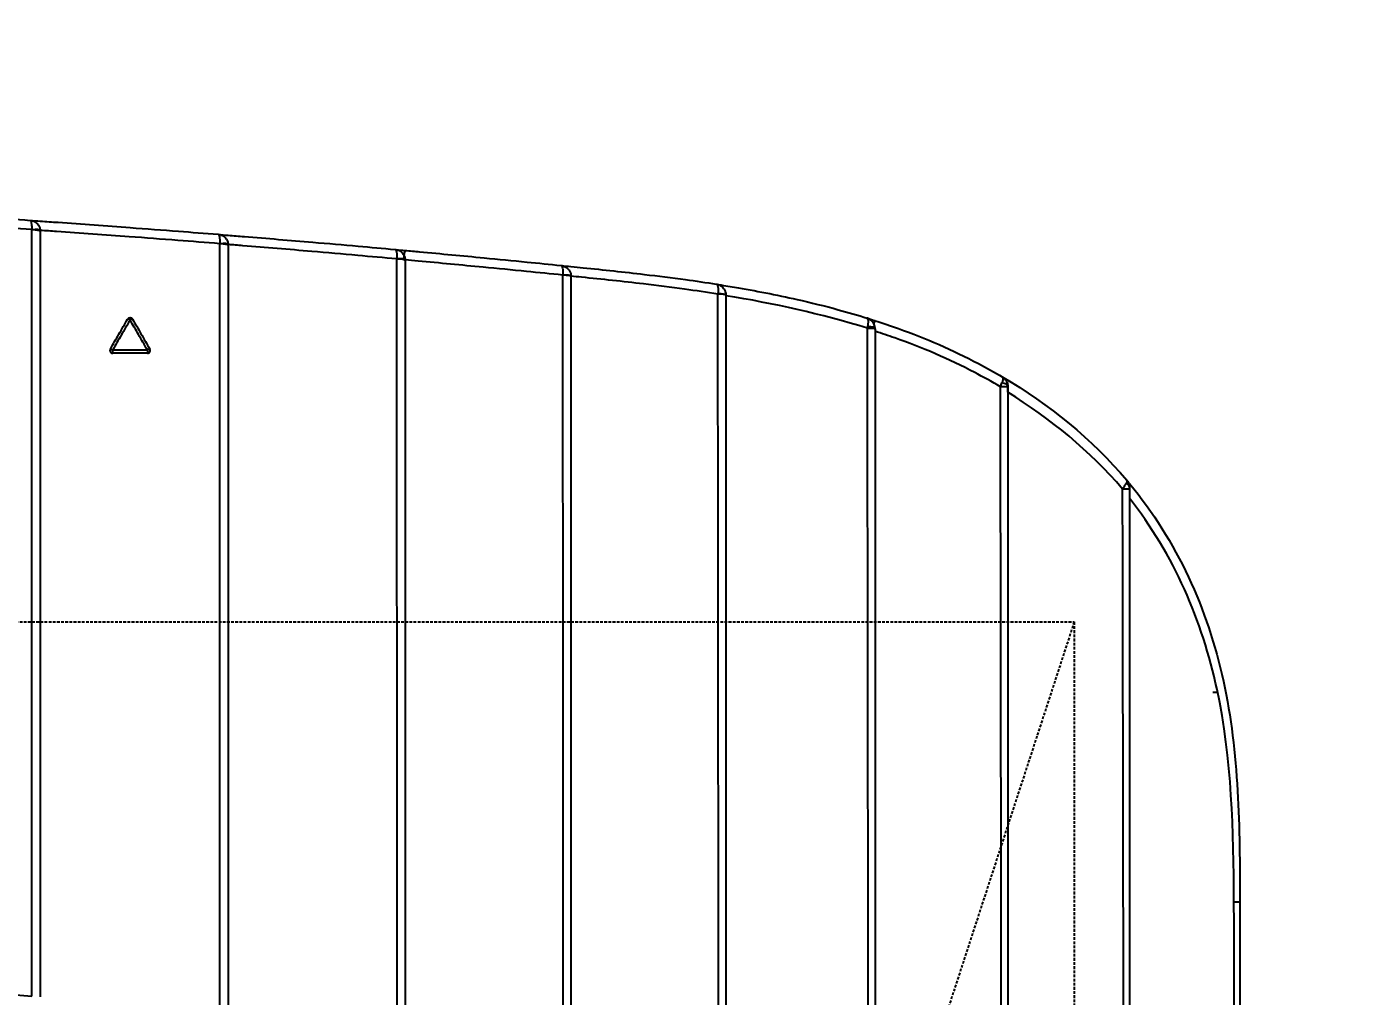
# Model space of a CAD drawing. Header units: millimetres. Extents: x 83042 to 109442, y 67232 to 86252.
# Drawn here: x 99932.8 to 100054.5, y 72954.3 to 73042 of the extents above; entities that cross this region are included whole.
import ezdxf

# ---------------------------------------------------------------- set-up
doc = ezdxf.new("R2010")
doc.units = ezdxf.units.MM
doc.linetypes.add('HIDDEN', pattern=[0.375, 0.25, -0.125])
doc.layers.add('DIM', color=7, linetype='Continuous')
doc.layers.add('도면층8', color=8, linetype='Continuous')
doc.styles.add('HY 울릉도 L', font='malgun.ttf')
doc.dimstyles.new('60', dxfattribs={"dimscale": 60, "dimtxt": 2, "dimasz": 1, "dimexe": 1, "dimexo": 1, "dimgap": 1, "dimtad": 1, "dimdec": 0, "dimrnd": 0.05, "dimdsep": 46, "dimlunit": 6, "dimtxsty": 'HY 울릉도 L', "dimblk": 'ARCHTICK', "dimcen": 2.5, "dimdle": 1, "dimclrd": 133, "dimclre": 133, "dimclrt": 30, "dimadec": 0, "dimazin": 0, "dimtfac": 1, "dimtdec": 0, "dimtix": 1, "dimtmove": 2, "dimatfit": 3, "dimldrblk": 'ARCHTICK', "dimfxl": 1, "dimlwd": -1, "dimlwe": -1, "dimarcsym": 0})

# ---------------------------------------------------------------- blocks, each defined once
blk = doc.blocks.new('*U16')
at = {"color": 1, "linetype": 'HIDDEN'}
blk.add_line((1479.94, 14.99), (39.94, 484.99), dxfattribs=at)
at = {"color": 8}
for p, q in [((1513.99, 91.5), (1513.99, 91.5)), ((1512.62, 75.5), (1512.62, 75.5)), ((1501.24, 21), (1501.24, 21)), ((1473.57, 2.11), (1473.57, 2.44))]:
    blk.add_line(p, q, dxfattribs=at)
at = {"color": 1, "linetype": 'HIDDEN'}
blk.add_lwpolyline([(1479.94, 484.99), (1479.94, 14.99), (39.94, 14.99), (39.94, 484.99)], close=True, dxfattribs=at)
at = {"color": 8}
for centre, start, end in [((1504.49, 101.95), 60, 180), ((1504.49, 98.81), 180, 300)]:
    blk.add_arc(centre, 0.25, start, end, dxfattribs=at)
at = {"color": 8, "extrusion": (0, 0, -1)}
blk.add_arc((-1507.21, 100.38), 0.25, 120, 240, dxfattribs=at)
at = {"color": 8}
for centre, major_axis, ratio, start_param, end_param in [((1515.25, 109.3), (0, -0.8), 0.172581, 0, 1.539295), ((1515.27, 109.3), (-0.081, 0.796), 0.16865, 3.141053, 4.663501), ((1504.49, 101.95), (-0.25, 0), 0.028867, 4.561673, 6.283185), ((1504.49, 101.95), (0.125, 0.217), 0.116341, 4.812344, 6.283185), ((1507.21, 100.38), (0.125, 0.217), 0.126416, 4.804016, 6.283185), ((1507.21, 100.38), (-0.125, 0.217), 0.142468, 3.141593, 4.649076), ((1504.49, 98.81), (0.25, 0), 0.003943, 1.420068, 3.141593), ((1504.49, 98.81), (-0.125, 0.217), 0.132331, 3.141593, 4.640625), ((1513.99, 92.3), (0, -0.8), 0.165536, 0, 1.525516), ((1514.01, 92.3), (-0.067, 0.797), 0.161273, 3.141146, 4.653318), ((1512.62, 76.3), (0, -0.8), 0.154906, 0, 1.508803), ((1512.64, 76.3), (-0.052, 0.798), 0.150698, 3.141251, 4.640541), ((1511.18, 61.3), (0, -0.8), 0.139682, 0, 1.489865), ((1511.19, 61.3), (-0.033, 0.799), 0.136296, 3.141375, 4.62578), ((1509.49, 47.3), (0, -0.8), 0.119511, 0, 1.46681), ((1509.5, 47.3), (0, 0.8), 0.145746, 3.141593, 4.60462), ((1506.41, 33.8), (0, -0.8), 0.09375, 0, 1.435998), ((1506.45, 33.8), (0, -0.8), 0.265872, 0, 1.386436), ((1501.16, 21.8), (0, -0.8), 0.065781, 0, 1.396113), ((1501.24, 21.8), (0, 0.8), 0.414276, 3.141593, 4.358439), ((1491.93, 10.8), (0, -0.8), 0.036559, 0, 1.335493), ((1492.11, 10.8), (0, 0.8), 0.561889, 3.141593, 4.019869)]:
    blk.add_ellipse(centre, major_axis=major_axis, ratio=ratio, start_param=start_param, end_param=end_param, dxfattribs=at)
for points in [[(1447.24, 126.5), (1446.91, 120.78), (1446.53, 115.02), (1446.12, 109.28)], [(1515.35, 108.51), (1515.32, 108.5), (1515.29, 108.5), (1515.25, 108.5)], [(1515.39, 109.27), (1515.4, 109.27), (1515.4, 109.28), (1515.41, 109.28)], [(1516.24, 109.43), (1516.22, 109.12), (1516.2, 108.81), (1516.18, 108.5)], [(1514.08, 91.5), (1514.05, 91.5), (1514.02, 91.5), (1513.99, 91.5)], [(1514.12, 92.26), (1514.13, 92.26), (1514.14, 92.26), (1514.14, 92.26)], [(1514.98, 92.42), (1514.96, 92.11), (1514.93, 91.81), (1514.91, 91.5)], [(1512.62, 75.5), (1489.62, 75.5), (1466.47, 75.5), (1443.27, 75.5)], [(1443.35, 76.23), (1466.56, 76.23), (1489.73, 76.24), (1512.75, 76.25)], [(1512.69, 75.5), (1512.67, 75.5), (1512.65, 75.5), (1512.62, 75.5)], [(1513.53, 75.5), (1513.54, 75.54), (1513.16, 75.61), (1512.69, 75.66)], [(1512.75, 76.25), (1512.75, 76.25), (1512.76, 76.25), (1512.76, 76.25)], [(1513.6, 76.32), (1513.58, 76.05), (1513.56, 75.77), (1513.53, 75.5)], [(1441.82, 61.2), (1465.04, 61.2), (1488.22, 61.22), (1511.29, 61.24)], [(1511.29, 61.24), (1511.29, 61.24), (1511.3, 61.24), (1511.3, 61.24)], [(1511.18, 60.5), (1488.12, 60.5), (1464.95, 60.5), (1441.74, 60.5)], [(1511.22, 60.5), (1511.21, 60.5), (1511.19, 60.5), (1511.18, 60.5)], [(1509.49, 46.5), (1486.44, 46.5), (1463.32, 46.5), (1440.16, 46.5)], [(1440.25, 47.16), (1463.41, 47.17), (1486.53, 47.19), (1509.59, 47.22)], [(1506.49, 33.69), (1507.8, 37.86), (1508.74, 42.17), (1509.44, 46.5)], [(1509.5, 46.5), (1509.49, 46.5), (1509.49, 46.5), (1509.49, 46.5)], [(1509.59, 47.22), (1509.59, 47.22), (1509.6, 47.21), (1509.61, 47.21)], [(1510.48, 47.35), (1510.43, 47.06), (1510.39, 46.78), (1510.34, 46.5)], [(1506.41, 33), (1483.81, 33), (1461.17, 33), (1438.5, 33)], [(1438.59, 33.62), (1461.25, 33.63), (1483.89, 33.66), (1506.49, 33.69)], [(1506.45, 33), (1506.44, 33), (1506.43, 33), (1506.41, 33)], [(1506.49, 33.69), (1506.55, 33.68), (1506.6, 33.67), (1506.66, 33.65)], [(1507.18, 33), (1507.18, 33.01), (1507.08, 33.05), (1506.91, 33.11)], [(1491.96, 10.61), (1495.4, 13.56), (1498.31, 17.12), (1500.72, 21)], [(1502.09, 21.49), (1499.61, 17.25), (1496.48, 13.38), (1492.75, 10.24)], [(1501.21, 21.66), (1501.33, 21.61), (1501.45, 21.56), (1501.55, 21.52)], [(1454.62, 0), (1454.62, 0), (1454.62, 0.21), (1454.62, 0.54)]]:
    blk.add_open_spline(points, degree=3, dxfattribs=at)
for points, knots in [([(1515.41, 109.28), (1515.5, 110.63), (1515.59, 111.98), (1515.78, 114.87), (1515.88, 116.41), (1516.07, 119.5), (1516.17, 121.04), (1516.34, 123.89), (1516.41, 125.2), (1516.48, 126.51)], [0, 0, 0, 0, 0.234873, 0.234873, 0.503118, 0.503118, 0.771519, 0.771519, 1, 1, 1, 1]), ([(1517.31, 126.5), (1517.31, 126.5), (1517.31, 126.5), (1517.24, 125.15), (1517.16, 123.81), (1516.99, 120.93), (1516.9, 119.4), (1516.71, 116.33), (1516.61, 114.8), (1516.42, 111.99), (1516.34, 110.71), (1516.25, 109.43)], [0, 0, 0, 0, 0.000004, 0.000004, 0.237138, 0.237138, 0.506455, 0.506455, 0.775615, 0.775615, 1, 1, 1, 1]), ([(1515.25, 108.5), (1503.8, 108.5), (1492.28, 108.5), (1469.2, 108.5), (1457.64, 108.5), (1446.06, 108.5)], [0, 0, 0, 0, 0.5, 0.5, 1, 1, 1, 1]), ([(1446.12, 109.28), (1457.71, 109.28), (1469.29, 109.28), (1492.4, 109.27), (1503.93, 109.27), (1515.39, 109.27)], [0, 0, 0, 0, 0.5, 0.5, 1, 1, 1, 1]), ([(1514.14, 92.26), (1514.24, 93.53), (1514.34, 94.8), (1514.55, 97.53), (1514.66, 98.99), (1514.94, 102.65), (1515.09, 104.85), (1515.28, 107.52), (1515.31, 108.01), (1515.34, 108.5), (1515.34, 108.5), (1515.34, 108.5)], [0, 0, 0, 0, 0.233824, 0.233824, 0.504066, 0.504066, 0.909668, 0.909668, 0.999996, 0.999996, 1, 1, 1, 1]), ([(1516.18, 108.5), (1516.18, 108.5), (1516.18, 108.5), (1516.14, 107.97), (1516.11, 107.43), (1515.92, 104.72), (1515.76, 102.54), (1515.49, 98.91), (1515.38, 97.46), (1515.18, 94.81), (1515.08, 93.61), (1514.99, 92.42)], [0, 0, 0, 0, 0.000004, 0.000004, 0.099857, 0.099857, 0.50649, 0.50649, 0.77742, 0.77742, 1, 1, 1, 1]), ([(1516.25, 109.43), (1516.25, 109.43), (1516.25, 109.43), (1516.24, 109.34), (1516.23, 109.26), (1516.18, 109.11), (1516.15, 109.04), (1516.04, 108.87), (1515.96, 108.78), (1515.79, 108.65), (1515.71, 108.61), (1515.55, 108.54), (1515.45, 108.52), (1515.35, 108.51)], [0, 0, 0, 0, 0.004597, 0.004597, 0.179597, 0.179597, 0.345088, 0.345088, 0.609538, 0.609538, 0.795853, 0.795853, 1, 1, 1, 1]), ([(1516.25, 109.43), (1516.25, 109.43), (1516.25, 109.43), (1516.25, 109.41), (1516.24, 109.4), (1516.2, 109.37), (1516.17, 109.35), (1516.08, 109.32), (1516, 109.3), (1515.84, 109.29), (1515.76, 109.28), (1515.6, 109.27), (1515.51, 109.27), (1515.41, 109.28)], [0, 0, 0, 0, 0.004597, 0.004597, 0.179593, 0.179593, 0.345083, 0.345083, 0.60954, 0.60954, 0.795855, 0.795855, 1, 1, 1, 1]), ([(1504.24, 98.81), (1504.24, 99.34), (1504.24, 99.86), (1504.24, 100.9), (1504.24, 101.43), (1504.24, 101.95)], [0, 0, 0, 0, 0.501159, 0.501159, 1, 1, 1, 1]), ([(1504.53, 101.95), (1504.53, 101.43), (1504.53, 100.91), (1504.53, 99.86), (1504.53, 99.34), (1504.53, 98.81)], [0, 0, 0, 0, 0.498841, 0.498841, 1, 1, 1, 1]), ([(1507.24, 100.38), (1506.78, 100.65), (1506.32, 100.92), (1505.42, 101.44), (1504.97, 101.7), (1504.53, 101.95)], [0, 0, 0, 0, 0.508649, 0.508649, 1, 1, 1, 1]), ([(1504.62, 102.16), (1505.06, 101.91), (1505.51, 101.65), (1506.41, 101.13), (1506.87, 100.86), (1507.33, 100.6)], [0, 0, 0, 0, 0.491351, 0.491351, 1, 1, 1, 1]), ([(1504.53, 98.81), (1504.99, 99.08), (1505.46, 99.35), (1506.36, 99.87), (1506.8, 100.13), (1507.24, 100.38)], [0, 0, 0, 0, 0.511793, 0.511793, 1, 1, 1, 1]), ([(1507.33, 100.16), (1506.89, 99.91), (1506.45, 99.65), (1505.54, 99.13), (1505.08, 98.86), (1504.62, 98.6)], [0, 0, 0, 0, 0.488204, 0.488204, 1, 1, 1, 1]), ([(1513.99, 91.5), (1509.18, 91.5), (1504.36, 91.5), (1492.97, 91.5), (1486.4, 91.5), (1473.89, 91.5), (1467.97, 91.5), (1456.27, 91.5), (1450.5, 91.5), (1444.72, 91.5)], [0, 0, 0, 0, 0.20974, 0.20974, 0.494552, 0.494552, 0.750903, 0.750903, 1, 1, 1, 1]), ([(1513.99, 91.5), (1502.67, 91.5), (1479.61, 91.5), (1456.47, 91.5), (1444.72, 91.5)], [0, 0, 0, 0, 0.493298, 1, 1, 1, 1]), ([(1444.79, 92.26), (1450.57, 92.26), (1456.34, 92.26), (1468.05, 92.26), (1473.98, 92.26), (1486.5, 92.26), (1493.08, 92.26), (1504.48, 92.26), (1509.31, 92.26), (1514.12, 92.26)], [0, 0, 0, 0, 0.249054, 0.249054, 0.505367, 0.505367, 0.790188, 0.790188, 1, 1, 1, 1]), ([(1512.76, 76.25), (1512.87, 77.43), (1512.97, 78.61), (1513.2, 81.18), (1513.32, 82.57), (1513.62, 86.03), (1513.79, 88.11), (1513.99, 90.62), (1514.03, 91.06), (1514.06, 91.5), (1514.06, 91.5), (1514.06, 91.5)], [0, 0, 0, 0, 0.232545, 0.232545, 0.504897, 0.504897, 0.913704, 0.913704, 0.999996, 0.999996, 1, 1, 1, 1]), ([(1514.91, 91.5), (1514.91, 91.5), (1514.91, 91.5), (1514.87, 91.01), (1514.83, 90.53), (1514.62, 87.99), (1514.45, 85.92), (1514.16, 82.49), (1514.04, 81.11), (1513.82, 78.63), (1513.72, 77.52), (1513.62, 76.41)], [0, 0, 0, 0, 0.000004, 0.000004, 0.096735, 0.096735, 0.506429, 0.506429, 0.779373, 0.779373, 1, 1, 1, 1]), ([(1514.99, 92.42), (1514.99, 92.42), (1514.99, 92.42), (1514.98, 92.33), (1514.96, 92.25), (1514.91, 92.1), (1514.88, 92.03), (1514.77, 91.86), (1514.68, 91.77), (1514.52, 91.64), (1514.44, 91.6), (1514.27, 91.53), (1514.17, 91.51), (1514.08, 91.5)], [0, 0, 0, 0, 0.004579, 0.004579, 0.181841, 0.181841, 0.349149, 0.349149, 0.610898, 0.610898, 0.796793, 0.796793, 1, 1, 1, 1]), ([(1514.99, 92.42), (1514.99, 92.42), (1514.99, 92.42), (1514.99, 92.4), (1514.97, 92.38), (1514.93, 92.35), (1514.9, 92.34), (1514.81, 92.3), (1514.73, 92.29), (1514.57, 92.27), (1514.49, 92.26), (1514.33, 92.26), (1514.24, 92.26), (1514.14, 92.26)], [0, 0, 0, 0, 0.004579, 0.004579, 0.181838, 0.181838, 0.349144, 0.349144, 0.6109, 0.6109, 0.796796, 0.796796, 1, 1, 1, 1]), ([(1512.62, 75.5), (1501.27, 75.5), (1478.19, 75.5), (1455.02, 75.5), (1443.27, 75.5)], [0, 0, 0, 0, 0.493391, 1, 1, 1, 1]), ([(1511.3, 61.24), (1511.41, 62.33), (1511.52, 63.43), (1511.76, 65.84), (1511.89, 67.14), (1512.2, 70.41), (1512.39, 72.38), (1512.6, 74.72), (1512.64, 75.11), (1512.67, 75.5), (1512.67, 75.5), (1512.67, 75.5)], [0, 0, 0, 0, 0.231179, 0.231179, 0.505815, 0.505815, 0.918087, 0.918087, 0.999996, 0.999996, 1, 1, 1, 1]), ([(1513.53, 75.5), (1513.53, 75.5), (1513.53, 75.5), (1513.49, 75.06), (1513.45, 74.63), (1513.23, 72.25), (1513.05, 70.31), (1512.74, 67.07), (1512.61, 65.77), (1512.38, 63.45), (1512.28, 62.43), (1512.17, 61.4)], [0, 0, 0, 0, 0.000004, 0.000004, 0.093122, 0.093122, 0.506225, 0.506225, 0.781415, 0.781415, 1, 1, 1, 1]), ([(1513.62, 76.41), (1513.62, 76.41), (1513.62, 76.41), (1513.62, 76.38), (1513.61, 76.37), (1513.6, 76.28), (1513.58, 76.22), (1513.53, 76.08), (1513.5, 76.01), (1513.39, 75.84), (1513.3, 75.75), (1513.13, 75.63), (1513.05, 75.59), (1512.88, 75.53), (1512.78, 75.51), (1512.69, 75.5)], [0, 0, 0, 0, 0.004555, 0.004555, 0.044275, 0.044275, 0.184893, 0.184893, 0.355049, 0.355049, 0.61302, 0.61302, 0.79821, 0.79821, 1, 1, 1, 1]), ([(1513.62, 76.41), (1513.62, 76.41), (1513.62, 76.41), (1513.62, 76.4), (1513.62, 76.4), (1513.61, 76.38), (1513.6, 76.37), (1513.56, 76.34), (1513.53, 76.32), (1513.43, 76.29), (1513.35, 76.27), (1513.19, 76.25), (1513.11, 76.25), (1512.95, 76.24), (1512.85, 76.25), (1512.76, 76.25)], [0, 0, 0, 0, 0.004554, 0.004554, 0.044272, 0.044272, 0.184889, 0.184889, 0.355045, 0.355045, 0.613023, 0.613023, 0.798214, 0.798214, 1, 1, 1, 1]), ([(1512.16, 61.35), (1512.13, 61.07), (1512.1, 60.78), (1512.04, 60.14), (1512, 59.77), (1511.78, 57.56), (1511.58, 55.7), (1511.22, 52.62), (1511.06, 51.38), (1510.77, 49.21), (1510.63, 48.28), (1510.48, 47.35)], [0, 0, 0, 0, 0.060502, 0.060502, 0.138457, 0.138457, 0.534383, 0.534383, 0.798681, 0.798681, 1, 1, 1, 1]), ([(1512.17, 61.4), (1512.17, 61.4), (1512.17, 61.4), (1512.17, 61.37), (1512.17, 61.34), (1512.15, 61.25), (1512.13, 61.19), (1512.08, 61.06), (1512.04, 60.99), (1511.92, 60.82), (1511.84, 60.74), (1511.66, 60.62), (1511.59, 60.58), (1511.41, 60.52), (1511.32, 60.5), (1511.22, 60.5)], [0, 0, 0, 0, 0.004516, 0.004516, 0.060277, 0.060277, 0.189772, 0.189772, 0.363924, 0.363924, 0.616606, 0.616606, 0.800469, 0.800469, 1, 1, 1, 1]), ([(1512.17, 61.4), (1512.17, 61.4), (1512.17, 61.4), (1512.17, 61.39), (1512.17, 61.38), (1512.16, 61.36), (1512.15, 61.35), (1512.11, 61.32), (1512.07, 61.3), (1511.97, 61.27), (1511.89, 61.25), (1511.73, 61.23), (1511.65, 61.23), (1511.49, 61.23), (1511.39, 61.23), (1511.3, 61.24)], [0, 0, 0, 0, 0.004516, 0.004516, 0.060274, 0.060274, 0.189768, 0.189768, 0.363921, 0.363921, 0.61661, 0.61661, 0.800474, 0.800474, 1, 1, 1, 1]), ([(1509.59, 47.22), (1509.74, 48.22), (1509.89, 49.22), (1510.2, 51.46), (1510.35, 52.7), (1510.72, 55.81), (1510.92, 57.68), (1511.14, 59.87), (1511.17, 60.18), (1511.2, 60.5), (1511.2, 60.5), (1511.2, 60.5)], [0, 0, 0, 0, 0.227114, 0.227114, 0.507581, 0.507581, 0.928515, 0.928515, 0.999968, 0.999968, 1, 1, 1, 1]), ([(1510.34, 46.5), (1510.34, 46.5), (1510.34, 46.5), (1510.3, 46.24), (1510.26, 45.98), (1509.89, 43.82), (1509.53, 41.93), (1508.82, 38.81), (1508.51, 37.56), (1507.93, 35.45), (1507.68, 34.57), (1507.4, 33.7)], [0, 0, 0, 0, 0.000005, 0.000005, 0.060466, 0.060466, 0.498822, 0.498822, 0.791344, 0.791344, 1, 1, 1, 1]), ([(1510.48, 47.35), (1510.48, 47.34), (1510.48, 47.34), (1510.48, 47.32), (1510.48, 47.3), (1510.46, 47.22), (1510.44, 47.16), (1510.38, 47.03), (1510.34, 46.96), (1510.22, 46.8), (1510.13, 46.71), (1509.95, 46.6), (1509.87, 46.57), (1509.69, 46.51), (1509.59, 46.5), (1509.5, 46.5)], [0, 0, 0, 0, 0.00456, 0.00456, 0.045326, 0.045326, 0.183125, 0.183125, 0.351772, 0.351772, 0.609152, 0.609152, 0.796616, 0.796616, 1, 1, 1, 1]), ([(1510.48, 47.35), (1510.48, 47.35), (1510.48, 47.34), (1510.48, 47.34), (1510.48, 47.33), (1510.47, 47.31), (1510.46, 47.3), (1510.42, 47.27), (1510.39, 47.25), (1510.29, 47.22), (1510.21, 47.21), (1510.05, 47.19), (1509.97, 47.19), (1509.8, 47.2), (1509.71, 47.2), (1509.61, 47.21)], [0, 0, 0, 0, 0.004561, 0.004561, 0.045321, 0.045321, 0.183106, 0.183106, 0.351747, 0.351747, 0.609125, 0.609125, 0.796595, 0.796595, 1, 1, 1, 1]), ([(1501.21, 21.66), (1501.65, 22.42), (1502.08, 23.2), (1503.09, 25.15), (1503.66, 26.34), (1504.71, 28.75), (1505.19, 29.98), (1505.83, 31.81), (1506.03, 32.4), (1506.22, 33)], [0, 0, 0, 0, 0.213946, 0.213946, 0.53186, 0.53186, 0.848701, 0.848701, 1, 1, 1, 1]), ([(1507.18, 33), (1507.18, 33), (1507.18, 33), (1506.96, 32.29), (1506.72, 31.59), (1506.03, 29.65), (1505.55, 28.42), (1504.49, 26), (1503.92, 24.81), (1502.92, 22.92), (1502.52, 22.2), (1502.1, 21.49)], [0, 0, 0, 0, 0.000005, 0.000005, 0.176011, 0.176011, 0.489497, 0.489497, 0.803985, 0.803985, 1, 1, 1, 1]), ([(1506.45, 33), (1506.55, 33), (1506.66, 33.02), (1506.85, 33.08), (1506.93, 33.12), (1507.12, 33.25), (1507.22, 33.35), (1507.34, 33.53), (1507.38, 33.61), (1507.4, 33.7), (1507.4, 33.7), (1507.4, 33.7)], [0, 0, 0, 0, 0.244299, 0.244299, 0.466785, 0.466785, 0.784954, 0.784954, 0.994912, 0.994912, 1, 1, 1, 1]), ([(1506.66, 33.65), (1506.76, 33.63), (1506.85, 33.62), (1507.01, 33.6), (1507.09, 33.6), (1507.23, 33.6), (1507.3, 33.62), (1507.38, 33.66), (1507.4, 33.68), (1507.4, 33.7), (1507.4, 33.7), (1507.4, 33.7)], [0, 0, 0, 0, 0.244338, 0.244338, 0.46683, 0.46683, 0.78498, 0.78498, 0.994908, 0.994908, 1, 1, 1, 1]), ([(1507.4, 33.7), (1507.36, 33.57), (1507.32, 33.44), (1507.24, 33.21), (1507.21, 33.1), (1507.18, 33), (1507.18, 33), (1507.18, 33)], [0, 0, 0, 0, 0.553326, 0.553326, 0.999919, 0.999919, 1, 1, 1, 1]), ([(1501.16, 21), (1498.45, 21), (1495.74, 21), (1483.21, 21), (1473.38, 21), (1454.67, 21), (1445.79, 21), (1436.91, 21)], [0, 0, 0, 0, 0.12646, 0.12646, 0.585568, 0.585568, 1, 1, 1, 1]), ([(1500.72, 21), (1490.33, 21), (1479.93, 21), (1458.76, 21), (1448, 21), (1437.12, 21), (1437.02, 21), (1436.91, 21)], [0, 0, 0, 0, 0.488967, 0.488967, 0.995055, 0.995055, 1, 1, 1, 1]), ([(1437, 21.57), (1445.86, 21.58), (1454.73, 21.59), (1473.42, 21.62), (1483.26, 21.63), (1495.79, 21.65), (1498.5, 21.66), (1501.21, 21.66)], [0, 0, 0, 0, 0.413984, 0.413984, 0.873443, 0.873443, 1, 1, 1, 1]), ([(1500.72, 21), (1500.89, 21), (1501.06, 21), (1501.22, 21), (1501.23, 21), (1501.24, 21)], [0, 0, 0, 0, 0.941032, 0.941032, 1, 1, 1, 1]), ([(1501.24, 21), (1501.24, 21), (1501.24, 21), (1501.21, 21), (1501.18, 21), (1501.16, 21)], [0, 0, 0, 0, 0.078683, 0.078683, 1, 1, 1, 1]), ([(1502.1, 21.49), (1502.1, 21.49), (1502.1, 21.49), (1502.05, 21.41), (1501.99, 21.33), (1501.82, 21.18), (1501.71, 21.11), (1501.48, 21.02), (1501.36, 21), (1501.24, 21)], [0, 0, 0, 0, 0.006203, 0.006203, 0.286153, 0.286153, 0.666961, 0.666961, 1, 1, 1, 1]), ([(1502.1, 21.49), (1502.1, 21.49), (1502.1, 21.49), (1502.09, 21.47), (1502.06, 21.45), (1501.97, 21.43), (1501.9, 21.43), (1501.74, 21.46), (1501.65, 21.49), (1501.55, 21.52)], [0, 0, 0, 0, 0.00621, 0.00621, 0.286125, 0.286125, 0.666926, 0.666926, 1, 1, 1, 1]), ([(1491.93, 10), (1488.08, 10), (1484.23, 10), (1474.88, 10), (1469.39, 10), (1458.41, 10), (1452.92, 10), (1443.41, 10), (1439.38, 10), (1435.36, 10)], [0, 0, 0, 0, 0.204297, 0.204297, 0.495492, 0.495492, 0.786688, 0.786688, 1, 1, 1, 1]), ([(1435.44, 10.53), (1435.44, 10.53), (1435.44, 10.53), (1439.44, 10.53), (1443.45, 10.53), (1452.94, 10.54), (1458.43, 10.55), (1469.42, 10.57), (1474.91, 10.58), (1484.25, 10.6), (1488.11, 10.6), (1491.96, 10.61)], [0, 0, 0, 0, 0.000001, 0.000001, 0.21248, 0.21248, 0.503983, 0.503983, 0.795486, 0.795486, 1, 1, 1, 1]), ([(1492.46, 10), (1489.89, 7.85), (1487.01, 6.06), (1481, 3.25), (1477.86, 2.21), (1468.09, 0.07), (1461.32, 0), (1454.62, 0)], [0, 0, 0, 0, 0.25, 0.25, 0.5, 0.5, 1, 1, 1, 1]), ([(1454.62, 0.54), (1461.07, 0.56), (1467.56, 0.72), (1476.97, 2.74), (1480, 3.71), (1485.81, 6.33), (1488.62, 8), (1491.13, 10)], [0, 0, 0, 0, 0.5, 0.5, 0.75, 0.75, 1, 1, 1, 1]), ([(1492.11, 10), (1492.09, 10), (1492.08, 10), (1492.02, 10), (1491.97, 10), (1491.93, 10)], [0, 0, 0, 0, 0.27435, 0.27435, 1, 1, 1, 1]), ([(1491.96, 10.61), (1492.07, 10.54), (1492.18, 10.46), (1492.29, 10.39), (1492.31, 10.38), (1492.37, 10.34), (1492.41, 10.31), (1492.45, 10.29)], [0, 0, 0, 0, 0.602639, 0.602639, 0.700862, 0.700862, 1, 1, 1, 1]), ([(1492.1, 10), (1492.12, 10), (1492.14, 10), (1492.23, 10), (1492.3, 10), (1492.39, 10), (1492.43, 10), (1492.46, 10), (1492.46, 10), (1492.46, 10)], [0, 0, 0, 0, 0.088851, 0.088851, 0.481031, 0.481031, 0.789211, 0.789211, 1, 1, 1, 1]), ([(1492.75, 10.24), (1492.75, 10.23), (1492.75, 10.23), (1492.67, 10.17), (1492.59, 10.12), (1492.42, 10.05), (1492.33, 10.02), (1492.2, 10), (1492.15, 10), (1492.11, 10)], [0, 0, 0, 0, 0.009114, 0.009114, 0.424228, 0.424228, 0.805411, 0.805411, 1, 1, 1, 1]), ([(1492.75, 10.24), (1492.75, 10.24), (1492.75, 10.24), (1492.73, 10.22), (1492.7, 10.21), (1492.62, 10.22), (1492.58, 10.23), (1492.51, 10.26), (1492.48, 10.27), (1492.45, 10.29)], [0, 0, 0, 0, 0.00913, 0.00913, 0.424234, 0.424234, 0.800681, 0.800681, 1, 1, 1, 1]), ([(1492.46, 10), (1492.48, 10.02), (1492.52, 10.05), (1492.59, 10.1), (1492.63, 10.14), (1492.65, 10.16), (1492.65, 10.16)], [0, 0, 0, 0, 0.243292, 0.494316, 0.918081, 1, 1, 1, 1]), ([(1492.65, 10.16), (1492.68, 10.18), (1492.71, 10.2), (1492.72, 10.21), (1492.72, 10.22), (1492.72, 10.22)], [0, 0, 0, 0, 0.547604, 0.933704, 1, 1, 1, 1]), ([(1454.62, 0), (1451.18, 0), (1447.74, 0), (1440.85, 0), (1437.4, 0), (1433.94, 0)], [0, 0, 0, 0, 0.499048, 0.499048, 1, 1, 1, 1]), ([(1433.95, 0.52), (1433.95, 0.52), (1433.95, 0.52), (1437.4, 0.52), (1440.85, 0.52), (1447.75, 0.52), (1451.18, 0.52), (1454.62, 0.54)], [0, 0, 0, 0, 0.000003, 0.000003, 0.500936, 0.500936, 1, 1, 1, 1])]:
    blk.add_open_spline(points, degree=3, knots=knots, dxfattribs=at)
blk = doc.blocks.new('_ARCHTICK')
at = {"color": 0, "linetype": 'ByBlock', "const_width": 0.075}
blk.add_lwpolyline([(-0.25, -0.25), (0.25, 0.25)], dxfattribs=at)
blk = doc.blocks.new('*D117')
at = {"layer": 'Defpoints', "color": 0, "transparency": 16777216}
for p in [(100454.01, 73712.37), (95864.01, 72864.51), (100454.01, 72864.51)]:
    blk.add_point(p, dxfattribs=at)
at = {"layer": 'DIM', "color": 133, "transparency": 16777216}
for p, q in [((95864.01, 72924.51), (95864.01, 73772.37)), ((100454.01, 72924.51), (100454.01, 73772.37)), ((95804.01, 73712.37), (100514.01, 73712.37))]:
    blk.add_line(p, q, dxfattribs=at)
at = {"layer": 'DIM', "color": 133, "transparency": 16777216, "xscale": 60, "yscale": 60, "zscale": 60, "rotation": 180}
blk.add_blockref('_ARCHTICK', (95864.01, 73712.37), dxfattribs=at)
at = {"layer": 'DIM', "color": 133, "transparency": 16777216, "xscale": 60, "yscale": 60, "zscale": 60}
blk.add_blockref('_ARCHTICK', (100454.01, 73712.37), dxfattribs=at)
at = {"layer": 'DIM', "color": 30, "transparency": 16777216, "insert": (98159.01, 73844.44), "char_height": 120, "attachment_point": 5, "style": 'HY 울릉도 L'}
blk.add_mtext('4,590', dxfattribs=at)

msp = doc.modelspace()

# ---------------------------------------------------------------- block references
at = {"layer": '도면층8', "rotation": 90}
msp.add_blockref('*U16', (100042.48, 71508.23), dxfattribs=at)

# ---------------------------------------------------------------- dimensions: what is measured, and where the dimension line sits
at = {"layer": 'DIM'}
dim = msp.add_linear_dim(base=(100454.01, 73712.37), p1=(95864.01, 72864.51), p2=(100454.01, 72864.51), dimstyle='60', dxfattribs=at)
dim.commit()
dim.dimension.update_dxf_attribs({"geometry": '*D117', "text_midpoint": (98159.01, 73844.44)})

doc.saveas('drawing.dxf')
